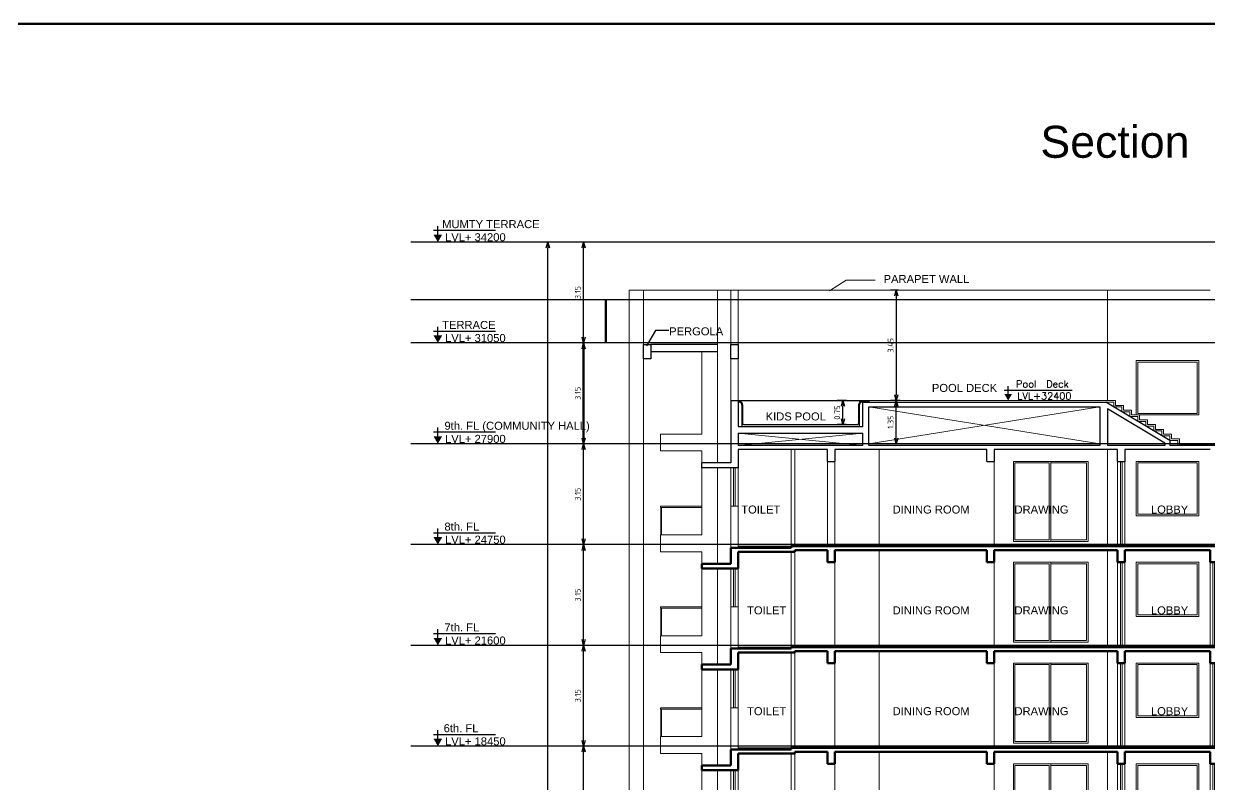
# Model space of a CAD drawing. Header units: inches. Extents: x 0 to 429, y 0 to 185.
# Drawn here: x 306.9 to 343.93, y 56.44 to 80.21 of the extents above; entities that cross this region are included whole.
import ezdxf
from ezdxf.enums import TextEntityAlignment as Align

# ---------------------------------------------------------------- set-up
doc = ezdxf.new("R2010")
doc.units = ezdxf.units.IN
doc.header["$MEASUREMENT"] = 0
doc.layers.get('DEFPOINTS').update_dxf_attribs({"lineweight": 18})
for name, color, linetype, lineweight in [('FLOOR-GROUND', 7, 'Continuous', 50), ('FLOOR-TERRACE', 7, 'Continuous', 50), ('FLOOR09', 7, 'Continuous', 50), ('XR-4BHK-A-B-SECT-SUB', 6, 'Continuous', 9), ('XR-4BHK-A-B-SECT-SUB$0$ELE', 4, 'Continuous', 20), ('XR-4BHK-A-B-SECT-SUB$0$LEVEL', 6, 'Continuous', 25), ('XR-4BHK-A-B-SECT-SUB$0$RCC', 5, 'Continuous', 50), ('XR-4BHK-A-B-SECT-SUB$0$WALL', 7, 'Continuous', 25)]:
    doc.layers.add(name, color=color, linetype=linetype, lineweight=lineweight)
doc.styles.add('Sanvi Common', font='isocpeur.ttf')
doc.styles.get("Standard").update_dxf_attribs({"font": 'arial.ttf'})
doc.styles.add('Xr-4BHK-A-B-Sect-Sub$0$ROMANS', font='arial.ttf')
doc.styles.add('Xr-4BHK-A-B-Sect-Sub$0$SECTION X-X$0$Standard', font='arial.ttf')
doc.styles.add('Xr-4BHK-A-B-Sect-Sub$0$SMALL', font='Romans')
doc.dimstyles.new('Sanvi Common', dxfattribs={"dimtxt": 0.18, "dimasz": 0.18, "dimexe": 0.18, "dimexo": 0.0625, "dimgap": 0.09, "dimtad": 1, "dimzin": 0, "dimdsep": 46, "dimtxsty": 'Sanvi Common', "dimblk": 'OPEN30', "dimcen": 0.09, "dimclrd": 68, "dimclre": 68, "dimclrt": 40, "dimadec": 0, "dimazin": 0, "dimtfac": 1, "dimtofl": 0, "dimtmove": 0, "dimatfit": 3, "dimldrblk": 'OPEN30', "dimfxl": 1, "dimtolj": 1, "dimtzin": 0, "dimarcsym": 0})

# ---------------------------------------------------------------- blocks, each defined once
blk = doc.blocks.new('Xr-4BHK-A-B-Sect-Sub$0$Level')
at = {"color": 0}
for p, q in [((0, 2.078460969030857), (0, 4.478460969403386)), ((-1.200000000186265, 3.278460969217122), (16, 3.278460969217122))]:
    blk.add_line(p, q, dxfattribs=at)
blk.add_solid([(0, 0), (-1.200000000186265, 2.078460969030857), (1.200000000186265, 2.078460969030857)], dxfattribs=at)
at = {"style": 'Xr-4BHK-A-B-Sect-Sub$0$ROMANS'}
for tag, p in [('LEVEL-S', (1.214723280631006, 3.751116633415222)), ('LVL+', (1.214723280631006, 0.8058053059503436))]:
    blk.add_attdef(tag, p, '', height=2, dxfattribs=at)
blk = doc.blocks.new('Xr-4BHK-A-B-Sect-Sub$0$358')
at = {"layer": 'XR-4BHK-A-B-SECT-SUB$0$LEVEL'}
ref = blk.add_blockref('Xr-4BHK-A-B-Sect-Sub$0$Level', (-1.734522636048496, 34650), dxfattribs=dict(at, xscale=112.5, yscale=112.5, zscale=112.5))
ref.add_attrib('LEVEL-S', 'MUMTY TERRACE ', (131.8854014437529, 35087.57959027495), dxfattribs={"lineweight": 30, "height": 250, "style": 'Xr-4BHK-A-B-Sect-Sub$0$ROMANS'})
ref.add_attrib('LVL+', 'LVL+ 34200', (222.8333957616705, 34677.97125645587), dxfattribs={"lineweight": 30, "height": 250, "style": 'Xr-4BHK-A-B-Sect-Sub$0$ROMANS'})
ref = blk.add_blockref('Xr-4BHK-A-B-Sect-Sub$0$Level', (-1.734522636048496, 31500), dxfattribs=dict(at, xscale=112.5, yscale=112.5, zscale=112.5))
ref.add_attrib('LEVEL-S', 'TERRACE', (131.8854014437529, 31937.57959027495), dxfattribs={"lineweight": 30, "height": 250, "style": 'Xr-4BHK-A-B-Sect-Sub$0$ROMANS'})
ref.add_attrib('LVL+', 'LVL+ 31050', (222.8333957616705, 31527.97125645587), dxfattribs={"lineweight": 30, "height": 250, "style": 'Xr-4BHK-A-B-Sect-Sub$0$ROMANS'})
ref = blk.add_blockref('Xr-4BHK-A-B-Sect-Sub$0$Level', (-1.734522635990288, 28350), dxfattribs=dict(at, xscale=112.5, yscale=112.5, zscale=112.5))
ref.add_attrib('LEVEL-S', '9th. FL (COMMUNITY HALL)', (203.3139728723909, 28787.57959027495), dxfattribs={"lineweight": 30, "height": 250, "style": 'Xr-4BHK-A-B-Sect-Sub$0$ROMANS'})
ref.add_attrib('LVL+', 'LVL+ 27900', (222.8333957617288, 28377.97125645587), dxfattribs={"lineweight": 30, "height": 250, "style": 'Xr-4BHK-A-B-Sect-Sub$0$ROMANS'})
ref = blk.add_blockref('Xr-4BHK-A-B-Sect-Sub$0$Level', (-1.734522635990288, 25200), dxfattribs=dict(at, xscale=112.5, yscale=112.5, zscale=112.5))
ref.add_attrib('LEVEL-S', '8th. FL ', (203.3139728723909, 25637.57959027495), dxfattribs={"lineweight": 30, "height": 250, "style": 'Xr-4BHK-A-B-Sect-Sub$0$ROMANS'})
ref.add_attrib('LVL+', 'LVL+ 24750', (222.8333957617288, 25227.97125645587), dxfattribs={"lineweight": 30, "height": 250, "style": 'Xr-4BHK-A-B-Sect-Sub$0$ROMANS'})
ref = blk.add_blockref('Xr-4BHK-A-B-Sect-Sub$0$Level', (-1.734522636048496, 22050), dxfattribs=dict(at, xscale=112.5, yscale=112.5, zscale=112.5))
ref.add_attrib('LEVEL-S', '7th. FL ', (203.3139728722745, 22487.57959027495), dxfattribs={"lineweight": 30, "height": 250, "style": 'Xr-4BHK-A-B-Sect-Sub$0$ROMANS'})
ref.add_attrib('LVL+', 'LVL+ 21600', (222.8333957616705, 22077.97125645587), dxfattribs={"lineweight": 30, "height": 250, "style": 'Xr-4BHK-A-B-Sect-Sub$0$ROMANS'})
ref = blk.add_blockref('Xr-4BHK-A-B-Sect-Sub$0$Level', (-1.734522636048496, 18900), dxfattribs=dict(at, xscale=112.5, yscale=112.5, zscale=112.5))
ref.add_attrib('LEVEL-S', '6th. FL ', (179.5044490627479, 19337.57959027495), dxfattribs={"lineweight": 30, "height": 250, "style": 'Xr-4BHK-A-B-Sect-Sub$0$ROMANS'})
ref.add_attrib('LVL+', 'LVL+ 18450', (222.8333957616705, 18927.97125645587), dxfattribs={"lineweight": 30, "height": 250, "style": 'Xr-4BHK-A-B-Sect-Sub$0$ROMANS'})
ref = blk.add_blockref('Xr-4BHK-A-B-Sect-Sub$0$Level', (-1.734522636048496, 15750), dxfattribs=dict(at, xscale=112.5, yscale=112.5, zscale=112.5))
ref.add_attrib('LEVEL-S', '5th. FL ', (203.3139728723327, 16187.57959027495), dxfattribs={"lineweight": 30, "height": 250, "style": 'Xr-4BHK-A-B-Sect-Sub$0$ROMANS'})
ref.add_attrib('LVL+', 'LVL+ 15300', (222.8333957616705, 15777.97125645587), dxfattribs={"lineweight": 30, "height": 250, "style": 'Xr-4BHK-A-B-Sect-Sub$0$ROMANS'})
ref = blk.add_blockref('Xr-4BHK-A-B-Sect-Sub$0$Level', (-1.734522636048496, 12600), dxfattribs=dict(at, xscale=112.5, yscale=112.5, zscale=112.5))
ref.add_attrib('LEVEL-S', '4th. FL ', (203.3139728722745, 13037.57959027495), dxfattribs={"lineweight": 30, "height": 250, "style": 'Xr-4BHK-A-B-Sect-Sub$0$ROMANS'})
ref.add_attrib('LVL+', 'LVL+ 12150', (222.8333957616705, 12627.97125645587), dxfattribs={"lineweight": 30, "height": 250, "style": 'Xr-4BHK-A-B-Sect-Sub$0$ROMANS'})
ref = blk.add_blockref('Xr-4BHK-A-B-Sect-Sub$0$Level', (-1.734522636048496, 9450), dxfattribs=dict(at, xscale=112.5, yscale=112.5, zscale=112.5))
ref.add_attrib('LEVEL-S', '3rd. FL ', (203.3139728722745, 9887.579590274952), dxfattribs={"lineweight": 30, "height": 250, "style": 'Xr-4BHK-A-B-Sect-Sub$0$ROMANS'})
ref.add_attrib('LVL+', 'LVL+9000', (222.8333957616705, 9477.971256455872), dxfattribs={"lineweight": 30, "height": 250, "style": 'Xr-4BHK-A-B-Sect-Sub$0$ROMANS'})
ref = blk.add_blockref('Xr-4BHK-A-B-Sect-Sub$0$Level', (-1.734522635990288, 6300), dxfattribs=dict(at, xscale=112.5, yscale=112.5, zscale=112.5))
ref.add_attrib('LEVEL-S', '2nd. FL ', (203.3139728723327, 6737.579590274952), dxfattribs={"lineweight": 30, "height": 250, "style": 'Xr-4BHK-A-B-Sect-Sub$0$ROMANS'})
ref.add_attrib('LVL+', 'LVL+ 5850', (222.8333957617288, 6327.971256455872), dxfattribs={"lineweight": 30, "height": 250, "style": 'Xr-4BHK-A-B-Sect-Sub$0$ROMANS'})
ref = blk.add_blockref('Xr-4BHK-A-B-Sect-Sub$0$Level', (-1.734522635990288, 3150), dxfattribs=dict(at, xscale=112.5, yscale=112.5, zscale=112.5))
ref.add_attrib('LEVEL-S', '1st. FL ', (131.8854014437529, 3587.579590274952), dxfattribs={"lineweight": 30, "height": 250, "style": 'Xr-4BHK-A-B-Sect-Sub$0$ROMANS'})
ref.add_attrib('LVL+', 'LVL+ 2700', (222.8333957617288, 3177.971256455872), dxfattribs={"lineweight": 30, "height": 250, "style": 'Xr-4BHK-A-B-Sect-Sub$0$ROMANS'})
ref = blk.add_blockref('Xr-4BHK-A-B-Sect-Sub$0$Level', (0, 0), dxfattribs=dict(at, xscale=112.5, yscale=112.5, zscale=112.5))
ref.add_attrib('LEVEL-S', 'Ground. F.FL', (133.6199240797432, 437.5795902749524), dxfattribs={"lineweight": 30, "height": 250, "style": 'Xr-4BHK-A-B-Sect-Sub$0$ROMANS'})
ref.add_attrib('LVL+', 'LVL-450', (224.5679183977772, 27.97125645587221), dxfattribs={"lineweight": 30, "height": 250, "style": 'Xr-4BHK-A-B-Sect-Sub$0$ROMANS'})
blk = doc.blocks.new('_Open30')
at = {"color": 0, "linetype": 'ByBlock', "lineweight": -2}
for p, q in [((-1, 0.26794919), (0, 0)), ((0, 0), (-1, -0.26794919)), ((0, 0), (-1, 0))]:
    blk.add_line(p, q, dxfattribs=at)
blk = doc.blocks.new('*D491')
at = {"color": 68, "lineweight": -2, "transparency": 16777216}
for p, q in [((324.7141515468512, 57.63085783719185), (324.2067859743754, 57.63085783719185)), ((324.3867859743754, 54.66085783718312), (324.3867859743754, 57.45085783719185)), ((324.6885745671144, 54.48085783718312), (324.2067859743754, 54.48085783718312))]:
    blk.add_line(p, q, dxfattribs=at)
at = {"layer": 'DEFPOINTS', "color": 0, "transparency": 16777216}
for p in [(324.3867859743754, 57.63085783719185), (324.7766515468512, 57.63085783719185), (324.7510745671144, 54.48085783718312)]:
    blk.add_point(p, dxfattribs=at)
at = {"color": 68, "lineweight": -2, "transparency": 16777216, "xscale": 0.18, "yscale": 0.18, "zscale": 0.18}
for p, rotation in [((324.3867859743754, 57.63085783719185), 90), ((324.3867859743754, 54.48085783718312), 270)]:
    blk.add_blockref('_Open30', p, dxfattribs=dict(at, rotation=rotation))
at = {"color": 40, "transparency": 16777216, "insert": (324.2067859743753, 56.05585783718738), "char_height": 0.18, "attachment_point": 5, "rotation": 90, "style": 'Sanvi Common'}
blk.add_mtext('\\A1;3.15', dxfattribs=at)
blk = doc.blocks.new('*D492')
at = {"color": 68, "lineweight": -2, "transparency": 16777216}
for p, q in [((324.5964998060637, 60.78085783718603), (324.2067859743754, 60.78085783718603)), ((324.3867859743754, 57.81085783719185), (324.3867859743754, 60.60085783718603)), ((324.7141515468512, 57.63085783719185), (324.2067859743754, 57.63085783719185))]:
    blk.add_line(p, q, dxfattribs=at)
at = {"layer": 'DEFPOINTS', "color": 0, "transparency": 16777216}
for p in [(324.3867859743754, 60.78085783718603), (324.6589998060637, 60.78085783718603), (324.7766515468512, 57.63085783719185)]:
    blk.add_point(p, dxfattribs=at)
at = {"color": 68, "lineweight": -2, "transparency": 16777216, "xscale": 0.18, "yscale": 0.18, "zscale": 0.18}
for p, rotation in [((324.3867859743754, 60.78085783718603), 90), ((324.3867859743754, 57.63085783719185), 270)]:
    blk.add_blockref('_Open30', p, dxfattribs=dict(at, rotation=rotation))
at = {"color": 40, "transparency": 16777216, "insert": (324.2067859743753, 59.20585783718884), "char_height": 0.18, "attachment_point": 5, "rotation": 90, "style": 'Sanvi Common'}
blk.add_mtext('\\A1;3.15', dxfattribs=at)
blk = doc.blocks.new('*D493')
at = {"color": 68, "lineweight": -2, "transparency": 16777216}
for p, q in [((324.6751590744508, 63.93085783719476), (324.2067859743754, 63.93085783719476)), ((324.3867859743754, 60.96085783718603), (324.3867859743754, 63.75085783719476)), ((324.5964998060637, 60.78085783718603), (324.2067859743754, 60.78085783718603))]:
    blk.add_line(p, q, dxfattribs=at)
at = {"layer": 'DEFPOINTS', "color": 0, "transparency": 16777216}
for p in [(324.3867859743754, 63.93085783719476), (324.7376590744508, 63.93085783719476), (324.6589998060637, 60.78085783718603)]:
    blk.add_point(p, dxfattribs=at)
at = {"color": 68, "lineweight": -2, "transparency": 16777216, "xscale": 0.18, "yscale": 0.18, "zscale": 0.18}
for p, rotation in [((324.3867859743754, 63.93085783719476), 90), ((324.3867859743754, 60.78085783718603), 270)]:
    blk.add_blockref('_Open30', p, dxfattribs=dict(at, rotation=rotation))
at = {"color": 40, "transparency": 16777216, "insert": (324.2067859743753, 62.35585783719029), "char_height": 0.18, "attachment_point": 5, "rotation": 90, "style": 'Sanvi Common'}
blk.add_mtext('\\A1;3.15', dxfattribs=at)
blk = doc.blocks.new('*D494')
at = {"color": 68, "lineweight": -2, "transparency": 16777216}
for p, q in [((324.6163982703848, 67.08085783718894), (324.2067859743754, 67.08085783718894)), ((324.3867859743754, 64.11085783719477), (324.3867859743754, 66.90085783718894)), ((324.6751590744508, 63.93085783719476), (324.2067859743754, 63.93085783719476))]:
    blk.add_line(p, q, dxfattribs=at)
at = {"layer": 'DEFPOINTS', "color": 0, "transparency": 16777216}
for p in [(324.3867859743754, 67.08085783718894), (324.6788982703848, 67.08085783718894), (324.7376590744508, 63.93085783719476)]:
    blk.add_point(p, dxfattribs=at)
at = {"color": 68, "lineweight": -2, "transparency": 16777216, "xscale": 0.18, "yscale": 0.18, "zscale": 0.18}
for p, rotation in [((324.3867859743754, 67.08085783718894), 90), ((324.3867859743754, 63.93085783719476), 270)]:
    blk.add_blockref('_Open30', p, dxfattribs=dict(at, rotation=rotation))
at = {"color": 40, "transparency": 16777216, "insert": (324.2067859743753, 65.50585783719175), "char_height": 0.18, "attachment_point": 5, "rotation": 90, "style": 'Sanvi Common'}
blk.add_mtext('\\A1;3.15', dxfattribs=at)
blk = doc.blocks.new('*D495')
at = {"color": 68, "lineweight": -2, "transparency": 16777216}
for p, q in [((324.5240987348053, 73.38085783719185), (324.2067859743754, 73.38085783719185)), ((324.3867859743754, 70.41085783718313), (324.3867859743754, 73.20085783719185)), ((324.4797471635076, 70.23085783718312), (324.2067859743754, 70.23085783718312))]:
    blk.add_line(p, q, dxfattribs=at)
at = {"layer": 'DEFPOINTS', "color": 0, "transparency": 16777216}
for p in [(324.3867859743754, 73.38085783719185), (324.5865987348053, 73.38085783719185), (324.5422471635076, 70.23085783718312)]:
    blk.add_point(p, dxfattribs=at)
at = {"color": 68, "lineweight": -2, "transparency": 16777216, "xscale": 0.18, "yscale": 0.18, "zscale": 0.18}
for p, rotation in [((324.3867859743754, 73.38085783719185), 90), ((324.3867859743754, 70.23085783718312), 270)]:
    blk.add_blockref('_Open30', p, dxfattribs=dict(at, rotation=rotation))
at = {"color": 40, "transparency": 16777216, "insert": (324.2067859743753, 71.80585783718739), "char_height": 0.18, "attachment_point": 5, "rotation": 90, "style": 'Sanvi Common'}
blk.add_mtext('\\A1;3.15', dxfattribs=at)
blk = doc.blocks.new('*D496')
at = {"color": 68, "lineweight": -2, "transparency": 16777216}
for p, q in [((324.6163982703848, 70.23085783718312), (324.2067859743754, 70.23085783718312)), ((324.3867859743754, 67.26085783718895), (324.3867859743754, 70.05085783718312)), ((324.6163982703848, 67.08085783718894), (324.2067859743754, 67.08085783718894))]:
    blk.add_line(p, q, dxfattribs=at)
at = {"layer": 'DEFPOINTS', "color": 0, "transparency": 16777216}
for p in [(324.3867859743754, 70.23085783718312), (324.6788982703848, 70.23085783718312), (324.6788982703848, 67.08085783718894)]:
    blk.add_point(p, dxfattribs=at)
at = {"color": 68, "lineweight": -2, "transparency": 16777216, "xscale": 0.18, "yscale": 0.18, "zscale": 0.18}
for p, rotation in [((324.3867859743754, 70.23085783718312), 90), ((324.3867859743754, 67.08085783718894), 270)]:
    blk.add_blockref('_Open30', p, dxfattribs=dict(at, rotation=rotation))
at = {"color": 40, "transparency": 16777216, "insert": (324.2067859743753, 68.65585783718593), "char_height": 0.18, "attachment_point": 5, "rotation": 90, "style": 'Sanvi Common'}
blk.add_mtext('\\A1;3.15', dxfattribs=at)
blk = doc.blocks.new('*D497')
at = {"color": 68, "lineweight": -2, "transparency": 16777216}
for p, q in [((324.8302229041266, 73.38085783719185), (323.0915314928195, 73.38085783719185)), ((323.2715314928195, 38.46085783718602), (323.2715314928195, 73.20085783719185)), ((323.5550474770399, 38.28085783718602), (323.0915314928195, 38.28085783718602))]:
    blk.add_line(p, q, dxfattribs=at)
at = {"layer": 'DEFPOINTS', "color": 0, "transparency": 16777216}
for p in [(323.2715314928195, 73.38085783719185), (324.8927229041266, 73.38085783719185), (323.6175474770399, 38.28085783718602)]:
    blk.add_point(p, dxfattribs=at)
at = {"color": 68, "lineweight": -2, "transparency": 16777216, "xscale": 0.18, "yscale": 0.18, "zscale": 0.18}
for p, rotation in [((323.2715314928195, 73.38085783719185), 90), ((323.2715314928195, 38.28085783718602), 270)]:
    blk.add_blockref('_Open30', p, dxfattribs=dict(at, rotation=rotation))
at = {"color": 40, "transparency": 16777216, "insert": (323.0915314928194, 55.83085783718883), "char_height": 0.18, "attachment_point": 5, "rotation": 90, "style": 'Sanvi Common'}
blk.add_mtext('\\A1;35.10', dxfattribs=at)
blk = doc.blocks.new('Xr-4BHK-A-B-Sect-Sub$0$102')
at = {"layer": 'XR-4BHK-A-B-SECT-SUB', "lineweight": 5}
for p, q in [((2579.901847789879, 2800.000000004191), (919.9018477904028, 2800.000000004191)), ((2579.901847789646, 2800.000000006054), (2579.901847789646, 2849.999999962281))]:
    blk.add_line(p, q, dxfattribs=at)
at = {"layer": 'XR-4BHK-A-B-SECT-SUB'}
for p, q in [((28440.37354462722, 2850.000000005559), (2694.901847789879, 2850.000000004191)), ((30020.42354462628, 2832.441361599136), (28670.37320073822, 2850.000000005588))]:
    blk.add_line(p, q, dxfattribs=at)
at = {"layer": 'XR-4BHK-A-B-SECT-SUB$0$ELE', "ltscale": 2}
for p, q in [((30057.92141331249, 4100.000000004657), (29270.37354462268, 4100.000000005588)), ((30057.92141331261, 4100.000000004657), (30132.92567594006, 4100.000000004657)), ((30057.92141331261, 4060.002868690994), (30057.92141331249, 4100.000000004657)), ((30062.70108256856, 4095.220330748707), (30128.14600668551, 4095.220330748707)), ((30062.70108256856, 4095.220330748707), (30062.70108256856, 4060.002868690994)), ((30085.42354462639, 3000.000000005122), (30085.42354462639, 4095.220330748707)), ((30105.42354462639, 3000.000000005122), (30105.42354462639, 4095.220330748707)), ((30126.61282072222, 4100.000000004657), (30126.61282072222, 4100.000000004657)), ((30128.14600668516, 4095.220330748241), (30128.1460066844, 4060.002868690062)), ((30132.92567593994, 4060.002868690994), (30132.92567594006, 4100.000000004657)), ((-210.1482315917965, 4050.000000005122), (-1500.098152210587, 4050.000000004657)), ((-210.1482315917965, 4010.002868691459), (-1500.098152210587, 4010.002868690994)), ((-1492.028904714913, 3150.000000005588), (-1492.028904714563, 4010.002868690994)), ((-1472.025339058018, 3150.000000005588), (-1472.025339057669, 4010.002868690994)), ((30057.92141331261, 4060.002868690994), (29270.37354462262, 4060.002868690994)), ((30057.92141331261, 4060.002868690994), (30062.70108256856, 4060.002868690994)), ((30132.92567594029, 4060.002868690062), (30128.1460066844, 4060.002868690062)), ((30132.92567593994, 4060.002868690994), (30129.80674833042, 4060.002868690994))]:
    blk.add_line(p, q, dxfattribs=at)
at = {"layer": 'XR-4BHK-A-B-SECT-SUB$0$ELE', "lineweight": 5}
for p, q in [((-1500.098152210587, 4010.002868690994), (-1500.098152210587, 4050.000000004657)), ((-1500.098152210179, 3150.000000004657), (-1500.098152210645, 2625.000000005588)), ((-210.148231591389, 3150.000000005122), (-1500.098152210179, 3150.000000004657)), ((29270.37354462268, 3000.000000005122), (30020.42354462639, 3000.000000005122)), ((-210.148231591389, 2625.000000005588), (-1500.098152210645, 2625.000000005588)), ((-210.148231591389, 2625.000000005588), (-210.148231591389, 2249.999999962281)), ((5324.950242414954, 2675.000000006054), (5324.950242414954, -300.0000000377186)), ((12454.9494469178, 2675.000000006054), (12454.9494469178, -349.9999999944121)), ((16215.37594446808, 2675.000000006054), (16215.37594446813, -349.9999999944121)), ((23345.3751500026, 2625.000000005588), (23345.37515000266, -349.9999999944121)), ((29270.37354462262, 2625.000000005588), (29270.37354462268, -307.8035527551547)), ((3944.950089382124, 2300.000000005588), (3944.950089382124, -300.0000000377186)), ((8919.951485241647, 2300.000000005588), (8919.951485241647, -300.0000000377186)), ((9519.949828470999, -200.0000000377186), (9519.949828471057, 2300.000000005588)), ((9519.949828471057, 2300.000000005588), (11854.94944691838, 2300.000000005588)), ((9569.94982847094, -150.0000000377186), (9569.949828471115, 2250.000000005588)), ((9569.949828471115, 2250.000000005588), (10637.44963769463, 2250.000000005602)), ((10637.44963769463, 2250.000000005602), (10637.44963769423, -150.000000037704)), ((10687.44963769475, 2300.000000005588), (10687.44963769428, -200.0000000377331)), ((10687.44963769463, 2250.000000005602), (11804.94944691838, 2250.000000005588)), ((11804.94944691838, 2250.000000005588), (11804.94944691844, -150.0000000377186)), ((11854.94944691838, 2300.000000005588), (11854.94944691838, -200.0000000377186)), ((12774.95018863067, 2300.000000005588), (12774.95018863061, -300.0000000377186)), ((12864.94984474161, 2300.000000006054), (12864.94984474155, -300.0000000377186)), ((12914.94984474161, 2300.000000006054), (12914.94984474155, -300.0000000377186)), ((13004.94984474161, 2300.000000006054), (13004.94984474155, -300.0000000377186)), ((15665.37554664433, 2300.000000006054), (15665.37554664438, -300.0000000377186)), ((15755.37554664433, 2300.000000006054), (15755.37554664438, -300.0000000377186)), ((15805.37554664433, 2300.000000006054), (15805.37554664438, -300.0000000377186)), ((15895.37520275527, 2300.000000005588), (15895.37520275533, -300.0000000377186)), ((16815.37594650668, 2300.000000005588), (16815.37594650668, -200.0000000377186)), ((19150.37556495401, 2300.000000005588), (16815.37594650668, 2300.000000005588)), ((16865.37594650668, 2250.000000005588), (16865.37594650663, -150.0000000377186)), ((17982.87575573043, 2250.000000005602), (16865.37594650668, 2250.000000005588)), ((17982.87575573032, 2300.000000005588), (17982.87575573078, -200.0000000377331)), ((18032.87575573043, 2250.000000005602), (18032.87575573084, -150.000000037704)), ((19100.37556495395, 2250.000000005588), (18032.87575573043, 2250.000000005602)), ((19100.37556495413, -150.0000000377186), (19100.37556495395, 2250.000000005588)), ((19150.37556495407, -200.0000000377186), (19150.37556495401, 2300.000000005588)), ((19750.37390614429, 2300.000000005588), (19750.37390614429, -349.9999999944121)), ((28440.37354462722, 2300.000000006054), (28440.37354462728, -200.0000000377186)), ((28530.37354462722, 2300.000000006054), (28530.37354462733, -200.0000000377186)), ((28580.37354462722, 2300.000000006054), (28580.37354462733, -200.0000000377186)), ((28670.37320073816, 2300.000000005588), (28670.37320073822, -200.0000000377186)), ((-210.148231591389, 2099.999999962281), (-210.148231591389, 0)), ((274.851768216351, 2099.999999962281), (274.8517682162928, -900.0000000381697)), ((689.902190646797, 2099.999999962281), (689.9021906467387, 899.9999999622814)), ((779.9018467577989, 2099.999999962281), (779.9018467577989, 899.9999999622814)), ((829.9018467577407, 2099.999999962281), (829.9018467577407, 899.9999999622814)), ((919.9018467577407, 2099.999999962281), (919.9018467577407, 899.9999999622814)), ((11854.94944691838, -200.0000000377186), (9519.949828470999, -200.0000000377186)), ((10637.44963769428, -150.0000000377186), (9569.94982847094, -150.0000000377186)), ((11804.94944691844, -150.0000000377186), (10687.44963769428, -150.0000000377186)), ((16815.37594650668, -200.0000000377186), (19150.37556495407, -200.0000000377186)), ((16865.37594650663, -150.0000000377186), (17982.87575573078, -150.0000000377186)), ((18032.87575573078, -150.0000000377186), (19100.37556495413, -150.0000000377186))]:
    blk.add_line(p, q, dxfattribs=at)
for points in [[(13355.83493621519, 2300.000000005588), (15314.84071655944, 2300.000000005588), (15314.84071655944, 599.9999999622814), (13355.83493621519, 599.9999999622814)], [(13405.83493621519, 2250.000000005588), (15264.84071655944, 2250.000000005588), (15264.84071655944, 649.9999999622814), (13405.83493621519, 649.9999999622814)]]:
    blk.add_lwpolyline(points, close=True, dxfattribs=at)
at = {"layer": 'XR-4BHK-A-B-SECT-SUB$0$RCC'}
for p, q in [((30020.42354462633, 3000.000000005122), (30020.42354462633, 2750.000000005122)), ((30170.42354462639, 3000.000000005122), (30020.42354462633, 3000.000000005122)), ((30170.42354462639, 3000.000000005122), (30170.42354462633, 2625.000000005588)), ((689.9018477894715, 2750.000000006054), (689.9018477895879, 2249.999999962281)), ((2579.901847789588, 2750.000000006054), (689.9018477894715, 2750.000000006054)), ((919.9018477894715, 2625.000000006054), (919.9018477895879, 2099.999999962281)), ((2694.901847790461, 2625.000000006054), (919.9018477894715, 2625.000000006054)), ((2579.901847789646, 2800.000000006054), (2579.901847789588, 2750.000000006054)), ((24725.37354461814, 2800.000000005588), (2579.901847789646, 2800.000000006054)), ((2694.901847790403, 2675.000000006054), (2694.901847790403, 2625.000000006054)), ((3714.951957992627, 2675.000000006054), (2694.901847790403, 2675.000000006054)), ((3714.951957992627, 2300.000000005588), (3714.951957992627, 2675.000000006054)), ((8689.951714468247, 2675.000000006054), (3944.950089382182, 2675.000000006054)), ((3944.951728766027, 2800.000000005588), (3944.951728766027, 2800.000000005588)), ((3944.951728766027, 2675.000000006054), (3944.951728766027, 2300.000000005588)), ((8689.951714468247, 2300.000000005588), (8689.951714468247, 2675.000000006054)), ((12774.94984577334, 2675.000000006054), (8919.949845857685, 2675.000000006054)), ((8919.951485241647, 2800.000000005588), (8919.951485241647, 2800.000000005588)), ((8919.951485241647, 2675.000000006054), (8919.951485241647, 2300.000000005588)), ((12774.95007396821, 2300.000000005588), (12774.95007396821, 2675.000000006054)), ((13004.94984474161, 2800.000000005588), (13004.94984474161, 2800.000000005588)), ((13004.94984474161, 2675.000000006054), (13004.94984474161, 2300.000000005588)), ((15665.37554664433, 2675.000000006054), (13004.9498467808, 2675.000000006054)), ((15665.37554664433, 2800.000000005588), (15665.37554664433, 2800.000000005588)), ((15665.37554664433, 2675.000000006054), (15665.37554664433, 2300.000000005588)), ((15895.37531741773, 2300.000000005588), (15895.37531741773, 2675.000000006054)), ((19750.37390614429, 2675.000000006054), (15895.37554664433, 2675.000000006054)), ((19750.37390614429, 2800.000000005588), (19750.37390614429, 2800.000000005588)), ((19750.37390614429, 2675.000000006054), (19750.37390614429, 2300.000000005588)), ((19980.37367691769, 2300.000000005588), (19980.37367691769, 2675.000000006054)), ((24725.37354461814, 2675.000000006054), (19980.37367691769, 2675.000000006054)), ((24725.37354461814, 2800.000000005588), (24725.37354461814, 2800.000000005588)), ((28670.37320073822, 2800.000000005588), (24725.37354461814, 2800.000000005588)), ((24725.37354461814, 2675.000000006054), (24725.37354461814, 2300.000000005588)), ((24955.37331539154, 2300.000000005588), (24955.37331539154, 2675.000000006054)), ((28440.37354462716, 2675.000000006054), (24955.37331539148, 2675.000000006054)), ((28440.37354462722, 2300.000000005588), (28440.37354462716, 2675.000000006054)), ((28670.37320073822, 2750.000000005588), (28670.37320073822, 2800.000000005588)), ((30020.42354462633, 2750.000000005122), (28670.37320073822, 2750.000000005588)), ((28670.37320073822, 2300.000000005588), (28670.37320073822, 2625.000000005588)), ((30170.42354462633, 2625.000000005588), (28670.37320073822, 2625.000000005588)), ((689.9018477895879, 2249.999999962281), (-210.148231591389, 2249.999999962281)), ((-210.148231591389, 2099.999999962281), (-210.148231591389, 2249.999999962281)), ((3714.738061173877, 2300.000000005588), (3944.950089382124, 2300.000000005588)), ((8689.951714468247, 2300.000000005588), (8919.951485241647, 2300.000000005588)), ((12774.95007396821, 2300.000000005588), (13004.94984474161, 2300.000000005588)), ((15895.37531741773, 2300.000000005588), (15665.37554664433, 2300.000000005588)), ((19980.37367691769, 2300.000000005588), (19750.37390614429, 2300.000000005588)), ((24955.37331539154, 2300.000000005588), (24725.37354461814, 2300.000000005588)), ((28670.37320073822, 2300.000000005588), (28440.37354462722, 2300.000000005588)), ((919.9018477895879, 2099.999999962281), (-210.148231591389, 2099.999999962281))]:
    blk.add_line(p, q, dxfattribs=at)
at = {"layer": 'XR-4BHK-A-B-SECT-SUB$0$WALL', "lineweight": 5}
for p, q in [((2579.9018477918, 2625.000000006054), (2579.9018477918, -350.0000000377186)), ((2694.901847790461, 2625.000000006054), (2694.901847790345, -350.0000000377186)), ((24725.37354461814, 2300.000000005588), (24725.37354461814, -349.9999999944121)), ((24840.3735109336, 2300.000000005588), (24840.3735109336, -349.9999999944121)), ((919.9018477896461, 899.9999999622814), (689.9018477896461, 899.9999999622814)), ((689.9018477896461, 899.9999999622814), (689.9018477894715, -399.9999999944121)), ((919.9018477896461, 899.9999999622814), (919.9018477894715, -399.9999999944121)), ((28440.37354462728, -200.0000000377186), (28670.37320073822, -200.0000000377186)), ((28440.37354462728, -200.0000000377186), (28440.37354462728, -350.0000000379223)), ((28670.37320073816, -200.0000000377186), (28670.37320073816, -350.0000000379223))]:
    blk.add_line(p, q, dxfattribs=at)
blk = doc.blocks.new('Xr-4BHK-A-B-Sect-Sub$0$level-s')
at = {"color": 0}
for p, q in [((0, 2.0784609690308), (0, 4.478460969403329)), ((-1.200000000186265, 3.278460969217065), (20.00980334122465, 3.278460969217065))]:
    blk.add_line(p, q, dxfattribs=at)
blk.add_solid([(0, -5.684341886080801e-14), (-1.200000000186265, 2.0784609690308), (1.200000000186265, 2.0784609690308)], dxfattribs=at)
at = {"style": 'Xr-4BHK-A-B-Sect-Sub$0$SMALL'}
for tag, p in [('LEVEL-S', (1.214723280631006, 3.751116633415165)), ('LVL+', (1.214723280631006, 0.8058053059502868))]:
    blk.add_attdef(tag, p, '', height=2, dxfattribs=at)
blk = doc.blocks.new('*D483')
at = {"color": 68, "lineweight": -2, "transparency": 16777216}
for p, q in [((334.2687929920186, 68.43085783719476), (333.9768239866159, 68.43085783719476)), ((334.1568239866159, 67.26085783718895), (334.1568239866159, 68.25085783719476)), ((334.2497851757481, 67.08085783718894), (333.9768239866159, 67.08085783718894))]:
    blk.add_line(p, q, dxfattribs=at)
at = {"layer": 'DEFPOINTS', "color": 0, "transparency": 16777216}
for p in [(334.1568239866159, 68.43085783719476), (334.3312929920186, 68.43085783719476), (334.3122851757481, 67.08085783718894)]:
    blk.add_point(p, dxfattribs=at)
at = {"color": 68, "lineweight": -2, "transparency": 16777216, "xscale": 0.18, "yscale": 0.18, "zscale": 0.18}
for p, rotation in [((334.1568239866159, 68.43085783719476), 90), ((334.1568239866159, 67.08085783718894), 270)]:
    blk.add_blockref('_Open30', p, dxfattribs=dict(at, rotation=rotation))
at = {"color": 40, "transparency": 16777216, "insert": (333.9768239866158, 67.75585783719175), "char_height": 0.18, "attachment_point": 5, "rotation": 90, "style": 'Sanvi Common'}
blk.add_mtext('\\A1;1.35', dxfattribs=at)
blk = doc.blocks.new('*D484')
at = {"color": 68, "lineweight": -2, "transparency": 16777216}
for p, q in [((334.2259338863342, 71.88085783719185), (333.9768239866159, 71.88085783719185)), ((334.1568239866159, 71.70085783719185), (334.1568239866159, 68.61085783719477)), ((334.2758047642102, 68.43085783719476), (333.9768239866159, 68.43085783719476))]:
    blk.add_line(p, q, dxfattribs=at)
at = {"layer": 'DEFPOINTS', "color": 0, "transparency": 16777216}
for p in [(334.2884338863342, 71.88085783719185), (334.1568239866159, 68.43085783719476), (334.3383047642102, 68.43085783719476)]:
    blk.add_point(p, dxfattribs=at)
at = {"color": 68, "lineweight": -2, "transparency": 16777216, "xscale": 0.18, "yscale": 0.18, "zscale": 0.18}
for p, rotation in [((334.1568239866159, 71.88085783719185), 90), ((334.1568239866159, 68.43085783719476), 270)]:
    blk.add_blockref('_Open30', p, dxfattribs=dict(at, rotation=rotation))
at = {"color": 40, "transparency": 16777216, "insert": (333.9768239866158, 70.15585783719321), "char_height": 0.18, "attachment_point": 5, "rotation": 90, "style": 'Sanvi Common'}
blk.add_mtext('\\A1;3.45', dxfattribs=at)
blk = doc.blocks.new('*D485')
at = {"color": 68, "lineweight": -2, "transparency": 16777216}
for p, q in [((332.6060717231277, 68.43085783719476), (332.3098787585538, 68.43085783719476)), ((332.4898787585538, 67.86085783720932), (332.4898787585538, 68.25085783719476)), ((332.5955118252579, 67.68085783720932), (332.3098787585538, 67.68085783720932))]:
    blk.add_line(p, q, dxfattribs=at)
at = {"layer": 'DEFPOINTS', "color": 0, "transparency": 16777216}
for p in [(332.4898787585538, 68.43085783719476), (332.6685717231277, 68.43085783719476), (332.6580118252579, 67.68085783720932)]:
    blk.add_point(p, dxfattribs=at)
at = {"color": 68, "lineweight": -2, "transparency": 16777216, "xscale": 0.18, "yscale": 0.18, "zscale": 0.18}
for p, rotation in [((332.4898787585538, 68.43085783719476), 90), ((332.4898787585538, 67.68085783720932), 270)]:
    blk.add_blockref('_Open30', p, dxfattribs=dict(at, rotation=rotation))
at = {"color": 40, "transparency": 16777216, "insert": (332.3098787585537, 68.05585783720194), "char_height": 0.18, "attachment_point": 5, "rotation": 90, "style": 'Sanvi Common'}
blk.add_mtext('\\A1;0.75', dxfattribs=at)

msp = doc.modelspace()

# ---------------------------------------------------------------- linework, layer by layer
for p, q in [((364.4254475419557, 73.38085783719183), (318.9930022605959, 73.38085783719183)), ((364.4254475419557, 71.58085783718892), (318.9930022605959, 71.58085783718892)), ((364.4254475419557, 70.2308578371831), (318.9930022605959, 70.2308578371831)), ((328.5687771149942, 70.18085783723839), (326.4938251130779, 70.18085783723839)), ((328.5687771149942, 69.95085783724247), (326.4938251130779, 69.95085783724247)), ((328.9838271945746, 68.43085783719474), (328.9838271945746, 67.03085783724421)), ((328.9838271945746, 68.43085783719474), (329.213827194556, 68.43085783719474)), ((329.213827194556, 68.43085783719474), (329.213827194556, 67.61584978424983)), ((329.213827194556, 68.43085783719474), (329.2818934332145, 68.43085783719474)), ((329.213827194556, 68.43085783720929), (333.1312547351381, 68.43085783720929)), ((333.1162547351823, 68.38085783720638), (333.0481884965238, 68.38085783720638)), ((333.1162547351823, 67.61584978424983), (333.1162547351823, 68.38085783720638)), ((333.1162547351823, 68.38085783720638), (340.6990371431721, 68.38085783719183)), ((333.3012547351218, 67.03085783724421), (333.30125473518, 68.23085783719765)), ((333.30125473518, 68.23085783719765), (340.519037143179, 68.2308578371831)), ((340.519037143179, 68.2308578371831), (340.519037143179, 67.03085783724421)), ((342.6990371431721, 67.18085783719474), (340.6990371431721, 68.38085783719183)), ((340.7490371432186, 68.17592928034176), (340.7490371432186, 67.03085783724421)), ((342.549037143207, 67.09592928034002), (340.7490371432186, 68.17592928034176)), ((329.213827194556, 67.61584978424983), (333.1162547351823, 67.61584978424983)), ((329.213827194556, 67.41584978425274), (333.1162547351823, 67.41584978425274)), ((329.213827194556, 67.41584978425274), (329.213827194556, 67.03085783724421)), ((333.1162547351823, 67.03085783724421), (333.1162547351823, 67.41584978425274)), ((364.4254475419557, 67.08085783718892), (318.9930022605959, 67.08085783718892)), ((342.549037143207, 67.09592928034002), (342.549037143207, 67.03085783724421)), ((342.6990371431721, 67.18085783719474), (342.6990371431721, 67.03085783724421)), ((328.9838271945746, 67.03085783724421), (328.9838271945746, 66.48085783719765)), ((333.1162547351823, 67.03085783724421), (329.213827194556, 67.03085783724421)), ((330.9888271945792, 66.90585783724421), (329.213827194556, 66.90585783724421)), ((329.213827194556, 66.90585783724421), (329.213827194556, 66.33085783718892)), ((332.0088773047582, 66.90585783724421), (330.9888271945792, 66.90585783724421)), ((332.0088773047582, 66.53085783724421), (332.0088773047582, 66.90585783724421)), ((336.9838770612523, 66.90585783724421), (332.2388754361573, 66.90585783724421)), ((332.2388770755178, 66.90585783724421), (332.2388770755178, 66.53085783724421)), ((340.519037143179, 67.03085783724421), (333.3012547351218, 67.03085783724421)), ((336.9838770612523, 66.53085783724421), (336.9838770612523, 66.90585783724421)), ((341.0688751925163, 66.90585783724421), (337.2138751926514, 66.90585783724421)), ((337.2138768320119, 66.90585783724421), (337.2138768320119, 66.53085783724421)), ((342.549037143207, 67.03085783724421), (340.7490371432186, 67.03085783724421)), ((341.0688754207486, 66.53085783724421), (341.0688754207486, 66.90585783724421)), ((343.9593008933853, 66.90585783724421), (341.2988751935454, 66.90585783724421)), ((341.2988751915082, 66.90585783724421), (341.2988751915082, 66.53085783724421)), ((353.0192988913886, 67.03085783724421), (342.6990371431721, 67.03085783724421)), ((328.9838271945746, 66.48085783719765), (328.083777114135, 66.48085783719765)), ((328.083777114135, 66.33085783718892), (328.083777114135, 66.48085783719765)), ((329.213827194556, 66.33085783718892), (328.083777114135, 66.33085783718892)), ((332.0086634079607, 66.53085783724421), (332.2388754361573, 66.53085783724421)), ((336.9838770612523, 66.53085783724421), (337.2138768320119, 66.53085783724421)), ((341.0688754207486, 66.53085783724421), (341.2988751915082, 66.53085783724421)), ((364.4254475419557, 63.93085783719474), (318.9930022605959, 63.93085783719474)), ((364.4254475419557, 60.78085783718601), (318.9930022605959, 60.78085783718601)), ((364.4254475419557, 57.63085783719183), (318.9930022605959, 57.63085783719183))]:
    msp.add_line(p, q)
at = {"color": 8, "lineweight": 5}
for p, q in [((325.8140396547651, 71.88085783719183), (325.8140396547651, 38.28085783718601)), ((325.8140396547651, 71.88085783719183), (326.2638251130384, 71.88085783719183)), ((326.2638251130384, 71.88085783719183), (326.2638251130384, 38.28085783718601))]:
    msp.add_line(p, q, dxfattribs=at)
at = {"lineweight": 5}
for p, q in [((326.2638251130384, 71.88085783719183), (343.9588136254142, 71.88085783719183)), ((328.5687771149942, 66.48085783719765), (328.5687771149942, 71.88085783719183)), ((340.749038824838, 68.43085783719474), (340.749038824838, 71.88085783719183)), ((328.0837771151828, 67.38085783723548), (328.0837771151828, 69.95085783724247)), ((329.2818934332145, 68.38085783720638), (329.213827194556, 68.38085783720638)), ((333.3012547351218, 67.08085783718892), (340.519037143179, 68.2308578371831)), ((340.519037143179, 67.08085783718892), (333.30125473518, 68.23085783719765)), ((329.213827194556, 67.41584978425274), (333.1162547351823, 67.03085783724421)), ((333.1162547351823, 67.41584978425274), (329.213827194556, 67.03085783724421)), ((328.0837771151828, 67.38085783723548), (326.7938271945723, 67.38085783723548)), ((326.7938271945723, 67.38085783723548), (326.7938271945723, 66.8558578372413)), ((328.0837771151828, 66.8558578372413), (326.7938271945723, 66.8558578372413)), ((328.0837771151828, 66.8558578372413), (328.0837771151828, 64.23085783722675)), ((330.8738271945303, 66.90585783724421), (330.8738271945303, 63.88085783719183)), ((330.9888271945792, 66.90585783724421), (330.9888271945792, 63.88085783719183)), ((333.6188755891899, 66.90585783724421), (333.6188755891899, 63.93085783719474)), ((340.7488747936704, 66.90585783724421), (340.7488747936704, 63.88085783723548)), ((328.5687771149942, 66.33085783718892), (328.5687771149942, 63.33085783718892)), ((328.9838275374177, 66.33085783718892), (328.9838275374177, 65.13085783719183)), ((329.0738271935525, 66.33085783718892), (329.0738271935525, 65.13085783719183)), ((329.1238271935408, 66.33085783718892), (329.1238271935408, 65.13085783719183)), ((329.2138271935082, 66.33085783718892), (329.2138271935082, 65.13085783719183)), ((332.0086634079607, 66.53085783724421), (332.0086634079607, 63.93085783719474)), ((332.2388754361573, 66.53085783724421), (332.2388754361573, 63.93085783719474)), ((337.2138768320119, 66.53085783724421), (337.2138768320119, 63.93085783719474)), ((337.813875175224, 64.030857837186), (337.813875175224, 66.53085783722966)), ((337.813875175224, 66.53085783722966), (340.1488747936937, 66.53085783722966)), ((337.8638751752123, 64.08085783718892), (337.8638751752123, 66.48085783722675)), ((337.8638751752123, 66.48085783722675), (338.9313749844705, 66.48085783722675)), ((338.9313749844705, 66.48085783722675), (338.9313749844705, 64.08085783718892)), ((338.9813749844589, 66.53085783722966), (338.9813749844589, 64.030857837186)), ((338.9813749844589, 66.48085783722675), (340.0988747937054, 66.48085783722675)), ((340.0988747937054, 66.48085783722675), (340.0988747937054, 64.08085783718892)), ((340.1488747936937, 66.53085783722966), (340.1488747936937, 64.030857837186)), ((341.0688755354176, 66.53085783724421), (341.0688755354176, 63.93085783719474)), ((341.1588751914942, 66.53085783724421), (341.1588751914942, 63.93085783719474)), ((341.2088751914825, 66.53085783724421), (341.2088751914825, 63.93085783719474)), ((341.2988751915082, 66.53085783724421), (341.2988751915082, 63.93085783719474)), ((328.9838271945746, 65.13085783719183), (328.9838271945746, 63.83085783723257)), ((329.213827194556, 65.13085783719183), (328.9838271945746, 65.13085783719183)), ((329.213827194556, 65.13085783719183), (329.213827194556, 63.83085783723257)), ((338.9313749844705, 64.08085783718892), (337.8638751752123, 64.08085783718892)), ((340.0988747937054, 64.08085783718892), (338.9813749844589, 64.08085783718892)), ((340.1488747936937, 64.030857837186), (337.813875175224, 64.030857837186))]:
    msp.add_line(p, q, dxfattribs=at)
for points in [[(302.4951855781924, 80.20530284199643), (378.6361488693724, 80.20530284199643), (378.6361488693724, 26.50927258380582), (302.4951855781924, 26.50927258380582)], [(326.2638251130384, 70.18085783723839), (326.4938251130779, 70.18085783723839), (326.4938251130779, 69.7308578372413), (326.2638251130384, 69.7308578372413)], [(328.9838271945746, 70.18085783723839), (329.213827194556, 70.18085783723839), (329.213827194556, 69.7308578372413), (328.9838271945746, 69.7308578372413)]]:
    msp.add_lwpolyline(points, close=True)
for points in [[(328.9838271945746, 70.18085783723839), (328.9838271945746, 71.88085783719183), (329.213827194556, 71.88085783719183), (329.213827194556, 70.18085783723839)], [(333.4986738897542, 72.19581263019975), (332.5897553927762, 72.19581263019975), (332.0748539769238, 71.85899927817266)], [(328.9838271945746, 68.43085783719474), (328.9838271945746, 69.7308578372413)], [(329.213827194556, 69.7308578372413), (329.213827194556, 68.43085783719474)], [(341.6494100236132, 67.9808578371831), (343.6084158039566, 67.9808578371831), (343.6084158039566, 69.68085783723839), (341.6494100236132, 69.68085783723839), (341.6494100236132, 67.9808578371831)], [(333.30125473518, 68.43085783719474), (340.519037143179, 68.43085783719474)], [(340.519037143179, 68.43085783719474), (340.9990371432186, 68.43085783719474), (340.9990371432186, 68.280857837186), (341.2490371432186, 68.280857837186), (341.2490371432186, 68.13085783719183), (341.4990371432186, 68.13085783719183), (341.4990371432186, 67.9808578371831), (341.7490371432186, 67.9808578371831), (341.7490371432186, 67.83085783718892), (341.9990371432186, 67.83085783718892), (341.9990371432186, 67.68085783719474), (342.2490371432186, 67.68085783719474), (342.2490371432186, 67.530857837186), (342.4990371432186, 67.530857837186), (342.4990371432186, 67.38085783719183), (342.7490371432186, 67.38085783719183), (342.7490371432186, 67.2308578371831), (342.9990371432186, 67.2308578371831), (342.9990371432186, 67.08085783718892), (342.9990371432186, 67.08085783718892)], [(340.6990371431721, 68.38085783719183), (340.9490371431721, 68.38085783719183), (340.9490371431721, 68.2308578371831), (341.1990371431721, 68.2308578371831), (341.1990371431721, 68.08085783718892), (341.4490371431721, 68.08085783718892), (341.4490371431721, 67.93085783719474), (341.6990371431721, 67.93085783719474), (341.6990371431721, 67.780857837186), (341.9490371431721, 67.780857837186), (341.9490371431721, 67.63085783719183), (342.1990371431721, 67.63085783719183), (342.1990371431721, 67.4808578371831), (342.4490371431721, 67.4808578371831), (342.4490371431721, 67.33085783718892), (342.6990371431721, 67.33085783718892), (342.6990371431721, 67.18085783719474), (342.9490371431721, 67.18085783719474), (342.9490371431721, 67.03134917144237)]]:
    msp.add_lwpolyline(points, dxfattribs=at)
for points in [[(327.0558752931802, 70.61512088369093), (326.6341768646644, 70.61512088369093), (326.3550673815453, 70.14205318453062)], [(342.9990371432186, 67.08085783718892), (356.7342988914143, 67.08085783718892)]]:
    msp.add_lwpolyline(points)
for points in [[(341.6994100236598, 68.030857837186), (343.5584158039683, 68.030857837186), (343.5584158039683, 69.63085783723548), (341.6994100236598, 69.63085783723548), (341.6994100236598, 68.030857837186)], [(341.6497602829741, 66.53085783722966), (343.6087660633175, 66.53085783722966), (343.6087660633175, 64.83085783718892), (341.6497602829741, 64.83085783718892)], [(341.6997602829624, 66.48085783722675), (343.5587660633291, 66.48085783722675), (343.5587660633291, 64.88085783719183), (341.6997602829624, 64.88085783719183)]]:
    msp.add_lwpolyline(points, close=True, dxfattribs=at)
for points in [[(329.213827194556, 68.4301059527734, -0.3851703882144051), (329.3488271945653, 68.28085783720056), (329.3488271945653, 67.7308578372122, 0.414213562373095), (329.3988271945536, 67.68085783720929), (332.2022727598933, 67.68085783720929)], [(329.213827194556, 68.40998955290164, -0.1453910815299635), (329.2818934332145, 68.38085783720638)], [(329.2818934332145, 68.38085783720638, -0.2229990601142403), (329.3288271945466, 68.28085783720056), (329.3288271945466, 67.61584978424983)], [(332.2022727598933, 67.68085783720929), (332.9312547351847, 67.68085783720929, 0.4142135623730951), (332.981254735173, 67.7308578372122), (332.981254735173, 68.28085783720056, -0.4142135623758508), (333.1312547351381, 68.43085783720929), (333.30125473518, 68.43085783719474), (333.30125473518, 68.38085783720638)], [(333.0481884965238, 68.38085783720638, 0.2229990601142403), (333.0012547351917, 68.28085783720056), (333.0012547351917, 67.61584978424983)], [(333.2812547351614, 68.38085783722093), (333.2812547351614, 68.41085783720521), (333.1312547351381, 68.41085783720521, 0.1750456678182956), (333.0481884965238, 68.38085783720638, 0.1750456678182956)]]:
    msp.add_lwpolyline(points, format="xyb")
at = {"layer": 'FLOOR-GROUND', "color": 141}
msp.add_lwpolyline([(302.4951855781924, 80.20530284199641), (378.6361488693724, 80.20530284199641), (378.6361488693724, 26.50927258380582), (302.4951855781924, 26.50927258380582)], close=True, dxfattribs=at)
at = {"layer": 'FLOOR-TERRACE', "color": 17}
msp.add_line((325.0794242182119, 70.23085783718308), (325.0794242182119, 71.58085783718892), dxfattribs=at)
at = {"layer": 'FLOOR09', "color": 91}
msp.add_line((324.3867859743746, 67.0808578371889), (324.3867859743746, 70.23085783718308), dxfattribs=at)

# ---------------------------------------------------------------- block references
at = {"xscale": 0.001, "yscale": 0.001, "zscale": 0.001}
msp.add_blockref('Xr-4BHK-A-B-Sect-Sub$0$358', (319.8374679593517, 38.73085783718309), dxfattribs=at)
ref = msp.add_blockref('Xr-4BHK-A-B-Sect-Sub$0$level-s', (337.6507895745717, 68.43085783719474), dxfattribs=dict(xscale=0.1, yscale=0.1, zscale=0.1))
ref.add_attrib('LEVEL-S', 'Pool  Deck', (337.8965469674122, 68.84014618508266), dxfattribs={"layer": 'XR-4BHK-A-B-SECT-SUB$0$LEVEL', "lineweight": 30, "height": 0.2222222222222222, "style": 'Xr-4BHK-A-B-Sect-Sub$0$SMALL'})
ref.add_attrib('LVL+', 'LVL+32400', (337.9350615866979, 68.46135819692611), dxfattribs={"layer": 'XR-4BHK-A-B-SECT-SUB$0$LEVEL', "lineweight": 30, "height": 0.2222222222222222, "style": 'Xr-4BHK-A-B-Sect-Sub$0$SMALL'})
at = {"lineweight": 5, "xscale": 0.001, "yscale": 0.001, "zscale": 0.001}
for p in [(328.2939253467748, 61.08085783723257), (328.2939253467748, 57.93085783722384), (328.2939253467748, 54.78085783722966)]:
    msp.add_blockref('Xr-4BHK-A-B-Sect-Sub$0$102', p, dxfattribs=at)

# ---------------------------------------------------------------- texts
at = {"lineweight": 5, "style": 'Xr-4BHK-A-B-Sect-Sub$0$SECTION X-X$0$Standard'}
for s, p in [('  PARAPET WALL', (333.5660679722469, 72.10402816411263)), ('POOL DECK', (335.2685670410547, 68.70053712996926)), ('KIDS POOL  ', (330.0749965528639, 67.81002475345488)), ('TOILET', (329.3134233551364, 64.90096452188484)), ('DINING ROOM', (334.0414717257054, 64.90096452184119)), ('DINING ROOM', (334.0417343013369, 64.90096452188484)), ('DRAWING', (337.8491024607474, 64.90096452184119)), ('DRAWING', (337.8493650363789, 64.90096452188484)), ('LOBBY', (342.1110051769911, 64.90096452184119)), ('LOBBY', (342.1112677526226, 64.90096452188484)), ('TOILET', (329.4952444567725, 61.75096452183246)), ('DINING ROOM', (334.0414717257054, 61.75096452183246)), ('DRAWING', (337.8491024607474, 61.75096452183246)), ('LOBBY', (342.1110051769911, 61.75096452183246)), ('TOILET', (329.4952444567725, 58.60096452183828)), ('DINING ROOM', (334.0414717257054, 58.60096452183828)), ('DRAWING', (337.8491024607474, 58.60096452183828)), ('LOBBY', (342.1110051769911, 58.60096452183828))]:
    msp.add_text(s, height=0.25, dxfattribs=at).set_placement(p)
at = {"lineweight": 5, "insert": (327.9048553506409, 70.4657049483449), "char_height": 0.25, "width": 4.868895375191685, "attachment_point": 8, "style": 'Xr-4BHK-A-B-Sect-Sub$0$SECTION X-X$0$Standard'}
msp.add_mtext('PERGOLA  ', dxfattribs=at)
at = {"layer": 'FLOOR-GROUND', "color": 141}
msp.add_text('Section', height=1, dxfattribs=at).set_placement((340.9873732872752, 76.51611354434728), align=Align.MIDDLE_CENTER)

# ---------------------------------------------------------------- dimensions: what is measured, and where the dimension line sits
at = {"color": 2}
for base, p1, p2, angle, picture, middle in [((323.2715314928195, 73.38085783719185), (323.6175474770398, 38.28085783718601), (324.8927229041265, 73.38085783719183), 90, '*D497', (323.0915314928194, 55.83085783718883)), ((324.3867859743754, 73.38085783719185), (324.5422471635075, 70.2308578371831), (324.5865987348052, 73.38085783719183), 90, '*D495', (324.2067859743753, 71.80585783718739)), ((334.1568239866159, 68.43085783719476), (334.2884338863341, 71.88085783719183), (334.3383047642101, 68.43085783719474), 270, '*D484', (333.9768239866158, 70.15585783719321)), ((324.3867859743754, 70.23085783718312), (324.6788982703847, 67.08085783718892), (324.6788982703847, 70.2308578371831), 90, '*D496', (324.2067859743753, 68.65585783718593)), ((332.4898787585538, 68.43085783719476), (332.6580118252577, 67.68085783720929), (332.6685717231276, 68.43085783719474), 90, '*D485', (332.3098787585537, 68.05585783720194)), ((334.1568239866159, 68.43085783719476), (334.312285175748, 67.08085783718892), (334.3312929920185, 68.43085783719474), 90, '*D483', (333.9768239866158, 67.75585783719175)), ((324.3867859743754, 67.08085783718894), (324.7376590744507, 63.93085783719474), (324.6788982703847, 67.08085783718892), 90, '*D494', (324.2067859743753, 65.50585783719175)), ((324.3867859743754, 63.93085783719476), (324.6589998060635, 60.78085783718601), (324.7376590744507, 63.93085783719474), 90, '*D493', (324.2067859743753, 62.35585783719029)), ((324.3867859743754, 60.78085783718603), (324.7766515468511, 57.63085783719183), (324.6589998060635, 60.78085783718601), 90, '*D492', (324.2067859743753, 59.20585783718884)), ((324.3867859743754, 57.63085783719185), (324.7510745671143, 54.48085783718309), (324.7766515468511, 57.63085783719183), 90, '*D491', (324.2067859743753, 56.05585783718738))]:
    dim = msp.add_linear_dim(base=base, p1=p1, p2=p2, angle=angle, dimstyle='Sanvi Common', dxfattribs=at)
    dim.commit()
    dim.dimension.update_dxf_attribs({"geometry": picture, "text_midpoint": middle})

doc.saveas('drawing.dxf')
